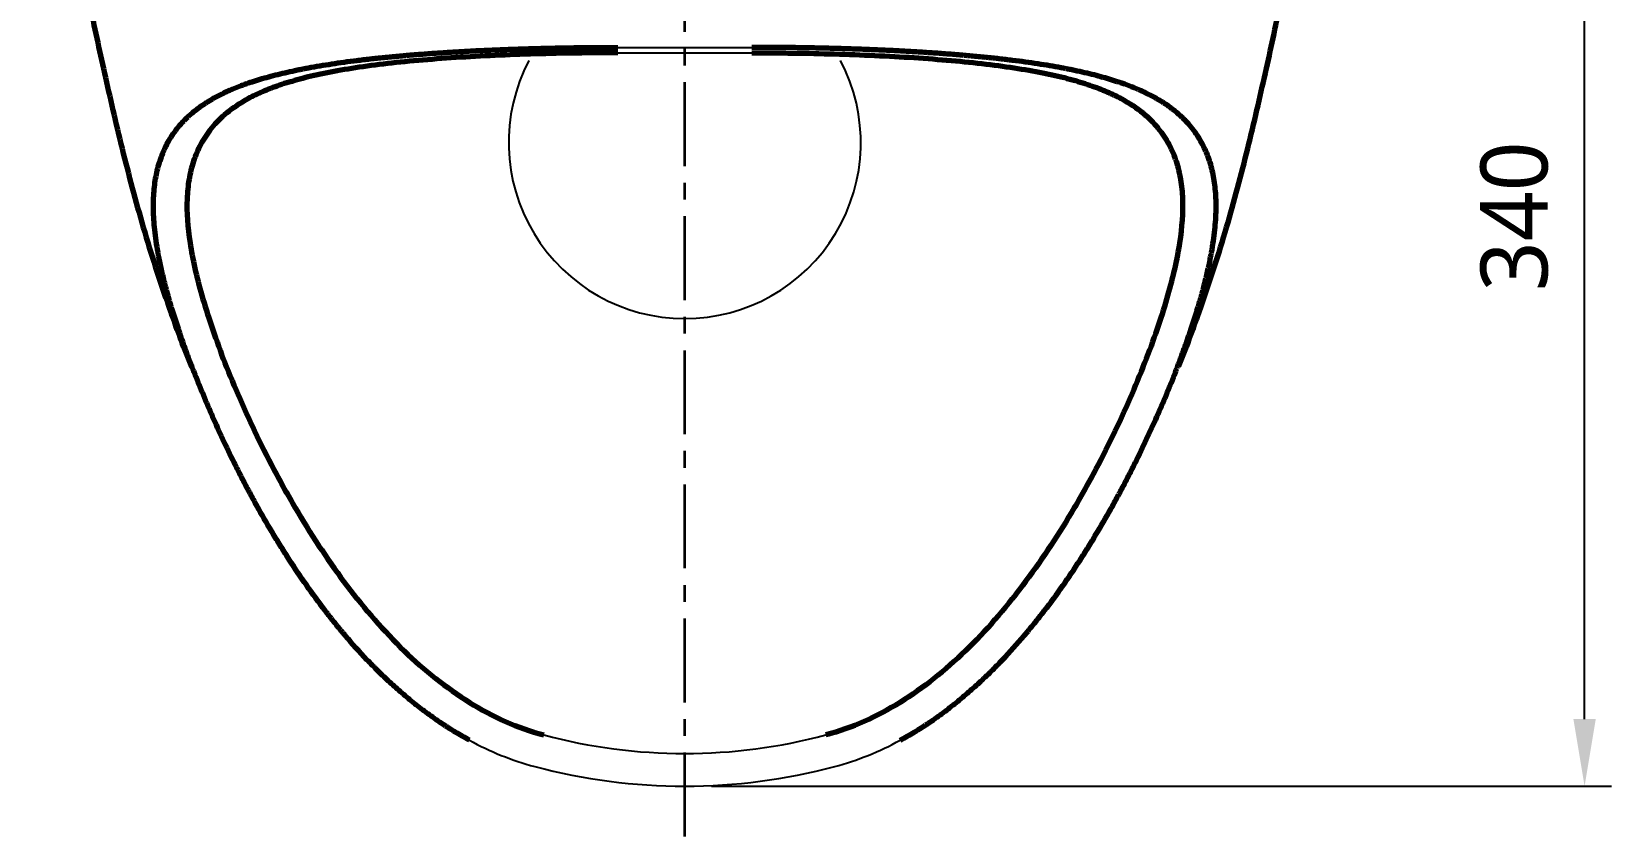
# Model space of a CAD drawing. Extents: x 56 to 5692, y -2843 to -743.
# Drawn here: x 3739.4 to 4210.5, y -2414.7 to -2174.6 of the extents above; entities that cross this region are included whole.
import ezdxf

# ---------------------------------------------------------------- set-up
doc = ezdxf.new("R2010")
doc.units = 0
doc.header["$LTSCALE"] = 20
doc.header["$MEASUREMENT"] = 0
doc.linetypes.add('CENTER', pattern=[2, 1.25, -0.25, 0.25, -0.25])
doc.layers.get('0').update_dxf_attribs({"linetype": 'CONTINUOUS'})
doc.layers.get('DEFPOINTS').update_dxf_attribs({"linetype": 'CONTINUOUS'})
doc.layers.add('1', color=1, linetype='CONTINUOUS')
doc.layers.add('3', color=3, linetype='CONTINUOUS')
doc.styles.get("Standard").update_dxf_attribs({"font": 'NanumGothic.ttf'})
doc.dimstyles.get("Standard").update_dxf_attribs({"dimtxt": 0.18, "dimasz": 0.18, "dimexe": 0.18, "dimexo": 0.0625, "dimgap": 0.09, "dimtad": 0, "dimtih": 1, "dimtoh": 1, "dimdec": 4, "dimzin": 0, "dimdsep": 46, "dimtxsty": 'Standard', "dimcen": 0.09, "dimadec": 0, "dimazin": 0, "dimtfac": 1, "dimtdec": 4, "dimtofl": 0, "dimtmove": 0, "dimatfit": 3, "dimfxl": 0, "dimtolj": 1, "dimtzin": 0, "dimarcsym": 0})

# ---------------------------------------------------------------- blocks, each defined once
blk = doc.blocks.new('*D24')
at = {"color": 3, "lineweight": -2}
for p, q in [((4137.63, -2059.7), (4210.48, -2059.7)), ((4202.48, -2379.69), (4202.48, -2079.7)), ((3942.15, -2399.69), (4210.48, -2399.69))]:
    blk.add_line(p, q, dxfattribs=at)
at = {"color": 3}
for points in [[(4199.14, -2079.7), (4205.81, -2079.7), (4202.48, -2059.7)], [(4199.14, -2379.69), (4205.81, -2379.69), (4202.48, -2399.69)]]:
    blk.add_solid(points, dxfattribs=at)
at = {"layer": 'DEFPOINTS', "color": 0}
for p in [(4129.63, -2059.7), (4202.48, -2059.7), (3934.15, -2399.69)]:
    blk.add_point(p, dxfattribs=at)
at = {"color": 2, "insert": (4181.58, -2229.69), "char_height": 20, "attachment_point": 5, "rotation": 90}
blk.add_mtext('\\A1;340', dxfattribs=at)

msp = doc.modelspace()

# ---------------------------------------------------------------- linework, layer by layer
at = {"layer": '1', "color": 2, "linetype": 'CENTER', "lineweight": 35}
msp.add_line((3934.15, -2414.69), (3934.15, -2042.7), dxfattribs=at)
at = {"layer": '3', "color": 7}
for p, q in [((3914.15, -2179.3), (3954.15, -2179.3)), ((3914.15, -2180.92), (3954.15, -2180.92))]:
    msp.add_line(p, q, dxfattribs=at)
for centre, radius, start, end in [((3934.15, -2207.7), 52.5, 152.2244, 270), ((3934.15, -2207.7), 52.5, 270, 27.7756), ((3911.52, -2310.86), 85.87, 241.0264, 255.097), ((3934.15, -2227.06), 162.89, 255.0406, 284.9594), ((3956.78, -2310.86), 85.87, 284.903, 298.9736), ((3934.15, -2225.83), 173.86, 255.097, 284.903)]:
    msp.add_arc(centre, radius, start, end, dxfattribs=at)
at = {"layer": '3', "color": 7, "linetype": 'Continuous', "lineweight": 70}
for points, knots in [([(3739.38, -2063.16), (3739.96, -2066.91), (3741.24, -2075.05), (3743.08, -2086.68), (3744.75, -2097.22), (3746.04, -2105.19), (3747.01, -2111.21), (3747.84, -2116.26), (3748.67, -2121.28), (3750.29, -2131.03), (3752.95, -2146.52), (3756.83, -2167.69), (3761.35, -2188.19), (3766.64, -2211.15), (3772.95, -2234.71), (3779.91, -2255.87), (3784.76, -2269.18), (3786.96, -2274.51)], [0.0207556, 0.0207556, 0.0207556, 0.0207556, 0.0730938, 0.1344308, 0.1838264, 0.2211433, 0.2464395, 0.2682151, 0.291388, 0.3159666, 0.4024404, 0.5030606, 0.6037153, 0.7079978, 0.8150079, 0.9247356, 1, 1, 1, 1]), ([(4128.93, -2063.16), (4128.34, -2066.91), (4127.07, -2075.05), (4125.23, -2086.68), (4123.55, -2097.22), (4122.27, -2105.19), (4121.3, -2111.21), (4120.47, -2116.26), (4119.64, -2121.28), (4118.01, -2131.03), (4115.36, -2146.52), (4111.48, -2167.69), (4106.96, -2188.19), (4101.67, -2211.15), (4095.36, -2234.71), (4088.4, -2255.87), (4083.55, -2269.18), (4081.35, -2274.51)], [0.0207556, 0.0207556, 0.0207556, 0.0207556, 0.0730938, 0.1344308, 0.1838264, 0.2211433, 0.2464395, 0.2682151, 0.291388, 0.3159666, 0.4024404, 0.5030606, 0.6037153, 0.7079978, 0.8150079, 0.9247356, 1, 1, 1, 1]), ([(3914.15, -2180.92), (3912.09, -2180.92), (3907.97, -2180.92), (3899.74, -2181), (3889.52, -2181.22), (3877.48, -2181.67), (3861.88, -2182.53), (3847.31, -2183.8), (3834.65, -2185.53), (3826.31, -2187.04), (3819.16, -2188.73), (3813.16, -2190.56), (3808.14, -2192.5), (3802.56, -2195.21), (3797.28, -2198.78), (3792.83, -2203.32), (3789.66, -2208.12), (3787.51, -2213.2), (3786.2, -2218.62), (3785.44, -2226.37), (3786.19, -2237.21), (3789.11, -2250.2), (3792.86, -2262.21), (3796.41, -2272.04), (3800.72, -2282.63), (3805.78, -2293.77), (3811.52, -2305.22), (3820.03, -2320.52), (3832.14, -2339.06), (3848.89, -2358.81), (3864.96, -2372.13), (3879.19, -2380.04), (3887.23, -2383.08), (3891.59, -2384.3), (3892.11, -2384.43)], [0, 0, 0, 0, 0.0039062, 0.0078125, 0.015625, 0.0234375, 0.03125, 0.046875, 0.0546875, 0.0625, 0.0703125, 0.078125, 0.0859375, 0.09375, 0.109375, 0.125, 0.140625, 0.15625, 0.171875, 0.1875, 0.21875, 0.25, 0.265625, 0.28125, 0.296875, 0.3125, 0.328125, 0.34375, 0.375, 0.40625, 0.4375, 0.453125, 0.46875, 0.4708286, 0.4708286, 0.4708286, 0.4708286]), ([(3853.14, -2181.49), (3854.63, -2181.37), (3856.14, -2181.25), (3859.16, -2181.03), (3860.68, -2180.93), (3863.75, -2180.73), (3865.29, -2180.64), (3867.61, -2180.5), (3868.39, -2180.46), (3869.94, -2180.38), (3870.72, -2180.34), (3873.07, -2180.22), (3874.65, -2180.14), (3877.81, -2180.01), (3879.4, -2179.94), (3882.6, -2179.82), (3884.21, -2179.77), (3887.44, -2179.66), (3889.06, -2179.62), (3892.33, -2179.54), (3893.97, -2179.5), (3896.44, -2179.45), (3897.26, -2179.44), (3898.92, -2179.41), (3899.75, -2179.4), (3901.4, -2179.37), (3902.23, -2179.36), (3903.89, -2179.34), (3904.71, -2179.34), (3906.36, -2179.32), (3907.19, -2179.32), (3908.84, -2179.31), (3909.67, -2179.31), (3910.7, -2179.3), (3910.9, -2179.3), (3911.32, -2179.3), (3911.52, -2179.3), (3912.14, -2179.3), (3912.55, -2179.3), (3913.36, -2179.3), (3913.76, -2179.3), (3914.15, -2179.3)], [0, 0, 0, 0, 0.00390625, 0.00390625, 0.0078125, 0.0078125, 0.01171875, 0.01171875, 0.01367188, 0.01367188, 0.015625, 0.015625, 0.01953125, 0.01953125, 0.0234375, 0.0234375, 0.02734375, 0.02734375, 0.03125, 0.03125, 0.03515625, 0.03515625, 0.03710938, 0.03710938, 0.0390625, 0.0390625, 0.04101563, 0.04101563, 0.04296875, 0.04296875, 0.04492188, 0.04492188, 0.046875, 0.046875, 0.04736328, 0.04736328, 0.04785156, 0.04785156, 0.04882813, 0.04882813, 0.04976794, 0.04976794, 0.04976794, 0.04976794]), ([(4015.17, -2181.49), (4013.67, -2181.37), (4012.17, -2181.25), (4009.15, -2181.03), (4007.62, -2180.93), (4004.56, -2180.73), (4003.02, -2180.64), (4000.7, -2180.5), (3999.92, -2180.46), (3998.36, -2180.38), (3997.58, -2180.34), (3995.23, -2180.22), (3993.66, -2180.14), (3990.49, -2180.01), (3988.9, -2179.94), (3985.71, -2179.82), (3984.1, -2179.77), (3980.87, -2179.66), (3979.24, -2179.62), (3975.98, -2179.54), (3974.34, -2179.5), (3971.87, -2179.45), (3971.04, -2179.44), (3969.39, -2179.41), (3968.56, -2179.4), (3966.9, -2179.37), (3966.08, -2179.36), (3964.42, -2179.34), (3963.6, -2179.34), (3961.94, -2179.32), (3961.12, -2179.32), (3959.47, -2179.31), (3958.64, -2179.31), (3957.61, -2179.3), (3957.4, -2179.3), (3956.99, -2179.3), (3956.79, -2179.3), (3956.17, -2179.3), (3955.76, -2179.3), (3954.95, -2179.3), (3954.55, -2179.3), (3954.15, -2179.3)], [0, 0, 0, 0, 0.00390625, 0.00390625, 0.0078125, 0.0078125, 0.01171875, 0.01171875, 0.01367188, 0.01367188, 0.015625, 0.015625, 0.01953125, 0.01953125, 0.0234375, 0.0234375, 0.02734375, 0.02734375, 0.03125, 0.03125, 0.03515625, 0.03515625, 0.03710938, 0.03710938, 0.0390625, 0.0390625, 0.04101563, 0.04101563, 0.04296875, 0.04296875, 0.04492188, 0.04492188, 0.046875, 0.046875, 0.04736328, 0.04736328, 0.04785156, 0.04785156, 0.04882813, 0.04882813, 0.04976794, 0.04976794, 0.04976794, 0.04976794]), ([(3954.15, -2180.92), (3956.21, -2180.92), (3960.34, -2180.92), (3968.56, -2181), (3978.79, -2181.22), (3990.83, -2181.67), (4006.43, -2182.53), (4021, -2183.8), (4033.66, -2185.53), (4042, -2187.04), (4049.14, -2188.73), (4055.15, -2190.56), (4060.17, -2192.5), (4065.75, -2195.21), (4071.03, -2198.78), (4075.48, -2203.32), (4078.64, -2208.12), (4080.8, -2213.2), (4082.11, -2218.62), (4082.87, -2226.37), (4082.12, -2237.21), (4079.2, -2250.2), (4075.45, -2262.21), (4071.89, -2272.04), (4067.58, -2282.63), (4062.53, -2293.77), (4056.79, -2305.22), (4048.28, -2320.52), (4036.17, -2339.06), (4019.42, -2358.81), (4003.34, -2372.13), (3989.11, -2380.04), (3981.08, -2383.08), (3976.72, -2384.3), (3976.2, -2384.43)], [0, 0, 0, 0, 0.0039062, 0.0078125, 0.015625, 0.0234375, 0.03125, 0.046875, 0.0546875, 0.0625, 0.0703125, 0.078125, 0.0859375, 0.09375, 0.109375, 0.125, 0.140625, 0.15625, 0.171875, 0.1875, 0.21875, 0.25, 0.265625, 0.28125, 0.296875, 0.3125, 0.328125, 0.34375, 0.375, 0.40625, 0.4375, 0.453125, 0.46875, 0.4708286, 0.4708286, 0.4708286, 0.4708286]), ([(3869.93, -2385.99), (3868.51, -2385.22), (3867.11, -2384.41), (3865.02, -2383.15), (3864.32, -2382.72), (3863.27, -2382.05), (3862.93, -2381.82), (3862.23, -2381.37), (3861.89, -2381.14), (3860.17, -2379.99), (3858.83, -2379.05), (3856.19, -2377.11), (3854.89, -2376.12), (3852.35, -2374.09), (3851.1, -2373.05), (3848.65, -2370.93), (3847.44, -2369.85), (3845.07, -2367.66), (3843.91, -2366.55), (3841.62, -2364.29), (3840.49, -2363.14), (3837.17, -2359.64), (3835.02, -2357.25), (3832.69, -2354.5), (3832.43, -2354.2), (3831.91, -2353.58), (3831.14, -2352.66), (3830.39, -2351.74), (3828.89, -2349.88), (3827.91, -2348.64), (3825.03, -2344.89), (3823.19, -2342.38), (3819.64, -2337.33), (3817.93, -2334.8), (3815.46, -2330.99), (3814.66, -2329.72), (3813.08, -2327.19), (3812.3, -2325.92), (3810.02, -2322.12), (3808.55, -2319.59), (3806.43, -2315.81), (3805.74, -2314.55), (3804.89, -2312.99), (3804.73, -2312.68), (3804.39, -2312.05), (3804.22, -2311.74), (3803.72, -2310.8), (3803.39, -2310.18), (3802.42, -2308.33), (3801.79, -2307.11), (3800.56, -2304.68), (3799.95, -2303.48), (3798.2, -2299.92), (3797.08, -2297.59), (3794.96, -2293.04), (3793.96, -2290.82), (3792.05, -2286.47), (3791.15, -2284.36), (3789.87, -2281.25), (3789.45, -2280.23), (3788.64, -2278.22), (3788.24, -2277.22), (3787.76, -2275.99), (3787.62, -2275.63), (3787.48, -2275.26), (3787.39, -2275.02), (3787.34, -2274.9), (3787.11, -2274.29), (3786.92, -2273.81), (3786.38, -2272.38), (3786.03, -2271.45), (3785.02, -2268.69), (3784.39, -2266.92), (3783.21, -2263.49), (3782.67, -2261.84), (3781.64, -2258.64), (3781.17, -2257.09), (3780.29, -2254.09), (3779.89, -2252.64), (3779.14, -2249.83), (3778.79, -2248.47), (3778.16, -2245.82), (3777.88, -2244.53), (3777.49, -2242.66), (3777.37, -2242.04), (3777.23, -2241.28), (3777.2, -2241.13), (3777.14, -2240.83), (3777.06, -2240.38), (3776.98, -2239.93), (3776.73, -2238.46), (3776.55, -2237.31), (3776.25, -2235.09), (3776.13, -2234.02), (3775.92, -2231.92), (3775.85, -2230.9), (3775.74, -2228.91), (3775.71, -2227.94), (3775.7, -2226.04), (3775.72, -2225.12), (3775.79, -2223.31), (3775.86, -2222.43), (3776.03, -2220.7), (3776.13, -2219.86), (3776.39, -2218.2), (3776.55, -2217.38), (3776.9, -2215.79), (3777.1, -2215.01), (3777.55, -2213.47), (3777.8, -2212.72), (3778.35, -2211.23), (3778.64, -2210.5), (3779.3, -2209.06), (3779.65, -2208.36), (3780.42, -2206.96), (3780.84, -2206.28), (3781.73, -2204.92), (3782.21, -2204.26), (3783.24, -2202.94), (3783.79, -2202.29), (3784.53, -2201.49), (3784.68, -2201.33), (3784.91, -2201.09), (3784.99, -2201.01), (3785.15, -2200.85), (3785.54, -2200.45), (3785.95, -2200.06), (3786.97, -2199.12), (3787.69, -2198.51), (3788.86, -2197.6), (3789.26, -2197.3), (3790.09, -2196.7), (3790.52, -2196.41), (3791.41, -2195.82), (3791.87, -2195.53), (3792.82, -2194.95), (3793.31, -2194.66), (3794.34, -2194.1), (3794.86, -2193.81), (3795.96, -2193.25), (3796.53, -2192.97), (3797.41, -2192.56), (3797.71, -2192.42), (3798.16, -2192.22), (3798.39, -2192.11), (3798.63, -2192.01), (3798.78, -2191.94), (3798.86, -2191.91), (3799.57, -2191.61), (3800.22, -2191.34), (3802.24, -2190.54), (3803.67, -2190.03), (3805.96, -2189.27), (3806.75, -2189.02), (3808.38, -2188.53), (3809.22, -2188.29), (3811.83, -2187.58), (3813.67, -2187.12), (3816.63, -2186.45), (3817.65, -2186.23), (3819.22, -2185.91), (3819.75, -2185.8), (3820.43, -2185.67), (3820.57, -2185.64), (3820.84, -2185.59), (3821.25, -2185.51), (3822.77, -2185.22), (3824.18, -2184.97), (3826.5, -2184.58), (3827.68, -2184.4), (3831.29, -2183.85), (3833.8, -2183.5), (3837.71, -2183.02), (3839.03, -2182.86), (3841.73, -2182.56), (3843.1, -2182.41), (3845.89, -2182.13), (3847.31, -2182), (3849.47, -2181.8), (3850.56, -2181.7), (3851.85, -2181.6), (3852.49, -2181.54), (3852.82, -2181.52), (3852.98, -2181.5), (3853.06, -2181.5), (3853.1, -2181.49), (3853.12, -2181.49), (3853.13, -2181.49), (3853.14, -2181.49)], [0.5860082, 0.5860082, 0.5860082, 0.5860082, 0.5898437, 0.5898437, 0.5917969, 0.5917969, 0.5927734, 0.5927734, 0.59375, 0.59375, 0.5976562, 0.5976562, 0.6015625, 0.6015625, 0.6054687, 0.6054687, 0.609375, 0.609375, 0.6132812, 0.6132812, 0.6171875, 0.6171875, 0.625, 0.625, 0.6259766, 0.6259766, 0.6269531, 0.6289062, 0.6289062, 0.6328125, 0.6328125, 0.640625, 0.640625, 0.6484375, 0.6484375, 0.6523437, 0.6523437, 0.65625, 0.65625, 0.6640625, 0.6640625, 0.6679687, 0.6679687, 0.6689453, 0.6689453, 0.6699219, 0.6699219, 0.671875, 0.671875, 0.6757812, 0.6757812, 0.6796875, 0.6796875, 0.6875, 0.6875, 0.6953125, 0.6953125, 0.703125, 0.703125, 0.7070312, 0.7070312, 0.7109375, 0.7109375, 0.7119141, 0.7124023, 0.7124023, 0.7128906, 0.7128906, 0.7148437, 0.7148437, 0.71875, 0.71875, 0.7265625, 0.7265625, 0.734375, 0.734375, 0.7421875, 0.7421875, 0.75, 0.75, 0.7578125, 0.7578125, 0.765625, 0.765625, 0.7695312, 0.7695312, 0.7705078, 0.7705078, 0.7714844, 0.7734375, 0.7734375, 0.78125, 0.78125, 0.7890625, 0.7890625, 0.796875, 0.796875, 0.8046875, 0.8046875, 0.8125, 0.8125, 0.8203125, 0.8203125, 0.828125, 0.828125, 0.8359375, 0.8359375, 0.84375, 0.84375, 0.8515625, 0.8515625, 0.859375, 0.859375, 0.8671875, 0.8671875, 0.875, 0.875, 0.8828125, 0.8828125, 0.890625, 0.890625, 0.8925781, 0.8925781, 0.8935547, 0.8935547, 0.8945312, 0.8984375, 0.8984375, 0.90625, 0.90625, 0.9101562, 0.9101562, 0.9140625, 0.9140625, 0.9179687, 0.9179687, 0.921875, 0.921875, 0.9257812, 0.9257812, 0.9296875, 0.9296875, 0.9316406, 0.9316406, 0.9326172, 0.9331055, 0.9331055, 0.9335937, 0.9335937, 0.9375, 0.9375, 0.9453125, 0.9453125, 0.9492187, 0.9492187, 0.953125, 0.953125, 0.9609375, 0.9609375, 0.9648437, 0.9648437, 0.9667969, 0.9667969, 0.9672852, 0.9672852, 0.9677734, 0.96875, 0.9726562, 0.9726562, 0.9765625, 0.9765625, 0.984375, 0.984375, 0.9882812, 0.9882812, 0.9921875, 0.9921875, 0.9960937, 0.9960937, 0.9980469, 0.9990234, 0.9995117, 0.9997559, 0.9998779, 0.999939, 0.9999695, 0.9999695, 1, 1, 1, 1]), ([(3998.38, -2385.99), (3999.8, -2385.22), (4001.2, -2384.41), (4003.29, -2383.15), (4003.99, -2382.72), (4005.03, -2382.05), (4005.38, -2381.82), (4006.07, -2381.37), (4006.42, -2381.14), (4008.13, -2379.99), (4009.48, -2379.05), (4012.12, -2377.11), (4013.41, -2376.12), (4015.96, -2374.09), (4017.21, -2373.05), (4019.66, -2370.93), (4020.86, -2369.85), (4023.23, -2367.66), (4024.4, -2366.55), (4026.69, -2364.29), (4027.82, -2363.14), (4031.14, -2359.64), (4033.28, -2357.25), (4035.62, -2354.5), (4035.88, -2354.2), (4036.39, -2353.58), (4037.16, -2352.66), (4037.92, -2351.74), (4039.42, -2349.88), (4040.4, -2348.64), (4043.28, -2344.89), (4045.12, -2342.38), (4048.67, -2337.33), (4050.38, -2334.8), (4052.84, -2330.99), (4053.65, -2329.72), (4055.23, -2327.19), (4056.01, -2325.92), (4058.29, -2322.12), (4059.76, -2319.59), (4061.87, -2315.81), (4062.56, -2314.55), (4063.41, -2312.99), (4063.58, -2312.68), (4063.92, -2312.05), (4064.09, -2311.74), (4064.58, -2310.8), (4064.91, -2310.18), (4065.89, -2308.33), (4066.52, -2307.11), (4067.75, -2304.68), (4068.35, -2303.48), (4070.11, -2299.92), (4071.23, -2297.59), (4073.34, -2293.04), (4074.35, -2290.82), (4076.25, -2286.47), (4077.16, -2284.36), (4078.44, -2281.25), (4078.86, -2280.23), (4079.67, -2278.22), (4080.06, -2277.22), (4080.54, -2275.99), (4080.69, -2275.63), (4080.83, -2275.26), (4080.92, -2275.02), (4080.97, -2274.9), (4081.2, -2274.29), (4081.39, -2273.81), (4081.93, -2272.38), (4082.28, -2271.45), (4083.29, -2268.69), (4083.92, -2266.92), (4085.09, -2263.49), (4085.64, -2261.84), (4086.66, -2258.64), (4087.14, -2257.09), (4088.02, -2254.09), (4088.42, -2252.64), (4089.17, -2249.83), (4089.51, -2248.47), (4090.14, -2245.82), (4090.43, -2244.53), (4090.81, -2242.66), (4090.94, -2242.04), (4091.08, -2241.28), (4091.11, -2241.13), (4091.16, -2240.83), (4091.25, -2240.38), (4091.33, -2239.93), (4091.58, -2238.46), (4091.75, -2237.31), (4092.06, -2235.09), (4092.18, -2234.02), (4092.38, -2231.92), (4092.46, -2230.9), (4092.57, -2228.91), (4092.6, -2227.94), (4092.61, -2226.04), (4092.59, -2225.12), (4092.51, -2223.31), (4092.45, -2222.43), (4092.28, -2220.7), (4092.17, -2219.86), (4091.91, -2218.2), (4091.76, -2217.38), (4091.41, -2215.79), (4091.21, -2215.01), (4090.76, -2213.47), (4090.51, -2212.72), (4089.96, -2211.23), (4089.66, -2210.5), (4089.01, -2209.06), (4088.65, -2208.36), (4087.88, -2206.96), (4087.47, -2206.28), (4086.57, -2204.92), (4086.1, -2204.26), (4085.07, -2202.94), (4084.51, -2202.29), (4083.77, -2201.49), (4083.62, -2201.33), (4083.39, -2201.09), (4083.32, -2201.01), (4083.16, -2200.85), (4082.77, -2200.45), (4082.36, -2200.06), (4081.34, -2199.12), (4080.62, -2198.51), (4079.45, -2197.6), (4079.05, -2197.3), (4078.22, -2196.7), (4077.79, -2196.41), (4076.9, -2195.82), (4076.44, -2195.53), (4075.49, -2194.95), (4074.99, -2194.66), (4073.97, -2194.1), (4073.44, -2193.81), (4072.35, -2193.25), (4071.78, -2192.97), (4070.9, -2192.56), (4070.6, -2192.42), (4070.14, -2192.22), (4069.91, -2192.11), (4069.68, -2192.01), (4069.52, -2191.94), (4069.45, -2191.91), (4068.74, -2191.61), (4068.09, -2191.34), (4066.07, -2190.54), (4064.64, -2190.03), (4062.34, -2189.27), (4061.56, -2189.02), (4059.93, -2188.53), (4059.09, -2188.29), (4056.48, -2187.58), (4054.64, -2187.12), (4051.68, -2186.45), (4050.66, -2186.23), (4049.09, -2185.91), (4048.55, -2185.8), (4047.88, -2185.67), (4047.74, -2185.64), (4047.47, -2185.59), (4047.06, -2185.51), (4045.54, -2185.22), (4044.13, -2184.97), (4041.81, -2184.58), (4040.63, -2184.4), (4037.01, -2183.85), (4034.51, -2183.5), (4030.6, -2183.02), (4029.28, -2182.86), (4026.58, -2182.56), (4025.21, -2182.41), (4022.42, -2182.13), (4021, -2182), (4018.84, -2181.8), (4017.75, -2181.7), (4016.46, -2181.6), (4015.81, -2181.54), (4015.49, -2181.52), (4015.33, -2181.5), (4015.25, -2181.5), (4015.21, -2181.49), (4015.19, -2181.49), (4015.18, -2181.49), (4015.17, -2181.49)], [0.5860082, 0.5860082, 0.5860082, 0.5860082, 0.5898437, 0.5898437, 0.5917969, 0.5917969, 0.5927734, 0.5927734, 0.59375, 0.59375, 0.5976562, 0.5976562, 0.6015625, 0.6015625, 0.6054687, 0.6054687, 0.609375, 0.609375, 0.6132812, 0.6132812, 0.6171875, 0.6171875, 0.625, 0.625, 0.6259766, 0.6259766, 0.6269531, 0.6289062, 0.6289062, 0.6328125, 0.6328125, 0.640625, 0.640625, 0.6484375, 0.6484375, 0.6523437, 0.6523437, 0.65625, 0.65625, 0.6640625, 0.6640625, 0.6679687, 0.6679687, 0.6689453, 0.6689453, 0.6699219, 0.6699219, 0.671875, 0.671875, 0.6757812, 0.6757812, 0.6796875, 0.6796875, 0.6875, 0.6875, 0.6953125, 0.6953125, 0.703125, 0.703125, 0.7070312, 0.7070312, 0.7109375, 0.7109375, 0.7119141, 0.7124023, 0.7124023, 0.7128906, 0.7128906, 0.7148437, 0.7148437, 0.71875, 0.71875, 0.7265625, 0.7265625, 0.734375, 0.734375, 0.7421875, 0.7421875, 0.75, 0.75, 0.7578125, 0.7578125, 0.765625, 0.765625, 0.7695312, 0.7695312, 0.7705078, 0.7705078, 0.7714844, 0.7734375, 0.7734375, 0.78125, 0.78125, 0.7890625, 0.7890625, 0.796875, 0.796875, 0.8046875, 0.8046875, 0.8125, 0.8125, 0.8203125, 0.8203125, 0.828125, 0.828125, 0.8359375, 0.8359375, 0.84375, 0.84375, 0.8515625, 0.8515625, 0.859375, 0.859375, 0.8671875, 0.8671875, 0.875, 0.875, 0.8828125, 0.8828125, 0.890625, 0.890625, 0.8925781, 0.8925781, 0.8935547, 0.8935547, 0.8945312, 0.8984375, 0.8984375, 0.90625, 0.90625, 0.9101562, 0.9101562, 0.9140625, 0.9140625, 0.9179687, 0.9179687, 0.921875, 0.921875, 0.9257812, 0.9257812, 0.9296875, 0.9296875, 0.9316406, 0.9316406, 0.9326172, 0.9331055, 0.9331055, 0.9335937, 0.9335937, 0.9375, 0.9375, 0.9453125, 0.9453125, 0.9492187, 0.9492187, 0.953125, 0.953125, 0.9609375, 0.9609375, 0.9648437, 0.9648437, 0.9667969, 0.9667969, 0.9672852, 0.9672852, 0.9677734, 0.96875, 0.9726562, 0.9726562, 0.9765625, 0.9765625, 0.984375, 0.984375, 0.9882812, 0.9882812, 0.9921875, 0.9921875, 0.9960937, 0.9960937, 0.9980469, 0.9990234, 0.9995117, 0.9997559, 0.9998779, 0.999939, 0.9999695, 0.9999695, 1, 1, 1, 1])]:
    msp.add_open_spline(points, degree=3, knots=knots, dxfattribs=at)

# ---------------------------------------------------------------- dimensions: what is measured, and where the dimension line sits
dim = msp.add_linear_dim(base=(4202.48, -2059.7), p1=(3934.15, -2399.69), p2=(4129.63, -2059.7), angle=90, dimstyle='Standard', override={"dimtxt": 20, "dimasz": 20, "dimexe": 8, "dimexo": 8, "dimgap": 10, "dimtad": 1, "dimtih": 0, "dimdec": 0, "dimzin": 8, "dimclrd": 3, "dimclre": 3, "dimclrt": 2, "dimtdec": 0, "dimtix": 1, "dimtofl": 1, "dimarcsym": 1})
dim.commit()
dim.dimension.update_dxf_attribs({"geometry": '*D24', "text_midpoint": (4181.58, -2229.69)})

doc.saveas('drawing.dxf')
